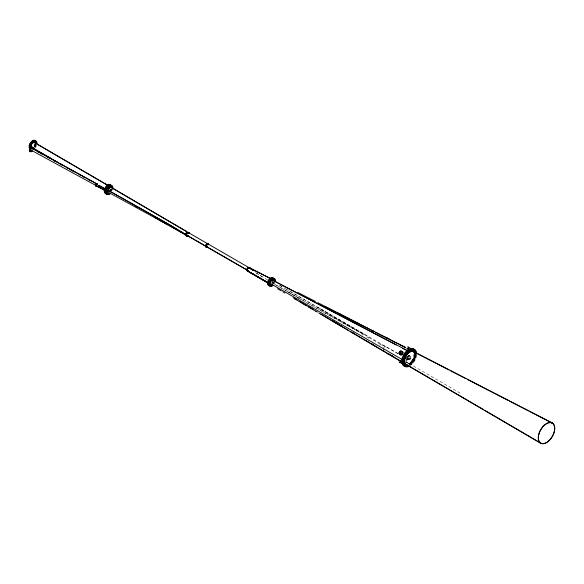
<?xml version="1.0" encoding="UTF-8"?>
<svg xmlns="http://www.w3.org/2000/svg" width="584" height="584" viewBox="0 0 584 584"><rect width="100%" height="100%" fill="white"/><g stroke="black" fill="none" stroke-linecap="round" stroke-linejoin="round"><path stroke-width="0.44" stroke-dasharray="2.92 2.19" d="M411.53 364.051L411.917 363.54L411.618 364.131L410.442 362.978L411.881 363.555L411.501 363.905M413.771 361.138C412.983 358.094 411.275 361.919 414.151 360.729M414.735 359.62C415.458 358.196 414.552 361.124 413.494 358.715C414.903 357.517 414.801 360.569 415.034 359.094M415.392 357.919L415.728 357.379L415.37 357.941L414.26 356.817L415.699 357.393L415.312 357.744M415.801 356.233C412.8 353.955 417.531 356.671 415.72 356.058M416.071 354.619C415.567 353.459 416.677 355.795 414.939 353.97M416.027 354.364L415.72 356.116M409.508 364.095L409.055 364.241M410.552 365L410.399 364.635L410.625 364.956M411.954 361.554C410.829 362.014 413.961 363.153 412.983 362.219M413.567 358.941L413.633 358.539M414.494 356.678L414.195 357.189M411.501 363.963L411.881 363.555M412.005 361.722L411.618 362.095L412.844 362.773M414.611 356.868L414.268 357.269M415.312 357.795L415.699 357.393M34.828 145.642L35.989 146.263L34.894 145.584M34.894 145.891L35.157 145.482M35.704 146.343L36.055 146.022M111.405 189.282L112.508 189.815M111.186 190.559L110.267 190.128M112.617 190.15L112.8 189.537M111.332 190.581L111.741 189.639M111.427 189.136L111.464 189.055A2.489 1.438 -60 0 1 110.763 190.596A4.125 2.38 -60 0 0 111.456 188.785M273.02 282.167L271.655 283.101M407.566 356.203L407.304 356.59L408.085 357.036M407.238 356.59L407.544 356.145M272.75 281.802L274.48 283.138M274.495 282.736L274.378 283.123M272.794 282.444L273.188 282.554M415.523 357.897L414.195 357.262M407.902 355.875L409.041 355.539L410.523 356.349A1.847 1.511 -60 0 1 409.793 359.401A1.847 1.511 -60 0 1 407.844 357.634A1.847 1.511 -60 0 1 410.523 356.349M414.764 355.087L414.91 355.036A7.278 4.205 -60 0 1 410.107 363.708M414.676 355.583L415.005 355.079L414.589 355.437M410.369 363.284L410.786 362.927M410.457 363.43L410.683 362.839M407.939 355.802L408.815 355.546L410.267 356.269M272.779 282.16L272.991 281.795M414.735 355.59L415.932 356.211M413.676 358.977L414.866 359.598M410.516 363.438L411.713 364.058M412.596 360.459L413.983 361.233M411.53 361.971L412.917 362.744M358.999 331.763L313.747 306.695L272.005 282.656M412.954 360.014L412.72 360.627L413.056 360.102M409.391 363.905L410.632 364.671M408.508 359.321L407.223 358.481L407.084 357.101C406.362 361.087 412.596 357.839 409.413 355.671M407.566 358.875L408.705 359.503M407.559 358.773C409.406 359.773 411.092 356.7 409.245 355.678M287.503 291.701L301.103 299.512M407.048 357.934L406.442 357.583A2.591 1.496 -60 0 1 405.895 361.511M279.816 285.386L282.167 286.737M286.072 288.992L359.014 331.741M398.135 353.692L317.718 307.286L363.635 334.362L323.843 312.433L271.962 282.663M279.619 285.335L288.043 290.197M398.2 353.794L385.739 346.597L380.929 344.494L368.168 337.121L363.993 334.041L288.81 290.635M407.143 359.496L406.544 359.145A1.803 1.044 -60 0 1 405.909 360.788M405.982 361.766L409.136 363.781L405.982 361.956M409.296 364.467L410.428 365.124M414.771 353.962L415.939 354.641M460.185 393.098L409.756 363.949A7.3 4.212 -60 0 0 414.91 355.006M409.121 364.467L410.289 365.146M267.472 279.926L254.85 272.129M255.668 272.575L262.326 276.823M414.896 353.429A7.526 4.343 -60 0 1 409.756 364.131M111.464 189.099A2.373 1.372 -60 0 1 110.726 190.537M34.346 144.905A2.774 1.599 -60 0 1 33.909 145.759M35.288 144.343A3.971 2.292 -60 0 1 34.799 145.599M35.266 144.328A3.971 2.292 -60 0 1 34.777 145.584M35.405 144.336A4.117 2.38 -60 0 1 34.12 146.832M34.96 145.219A2.891 1.664 -60 0 1 34.5 146.109M34.828 144.175A2.774 1.599 -60 0 1 34.157 145.905M34.821 144.598A2.891 1.664 -60 0 1 34.215 145.949M36.026 144.832A3.833 2.212 -60 0 1 35.551 146.044M35.704 144.671A3.789 2.19 -60 0 1 34.529 146.971M35.42 145.942A4.125 2.38 -60 0 1 34.646 147.139M35.128 144.934A4.125 2.38 -60 0 1 34.485 146.204M35.631 144.978A4.949 2.854 -60 0 1 34.858 146.496M36.529 145.409A4.993 2.884 -60 0 1 34.785 148.212M111.004 188.829A2.373 1.372 -60 0 1 110.267 190.274M111.215 189.15A3.971 2.292 -60 0 1 110.726 190.413M110.865 189.136A4.949 2.854 -60 0 1 110.215 190.537M111.106 188.887A2.373 1.372 -60 0 1 110.369 190.333M111.705 190.143A2.489 1.438 -60 0 1 111.237 190.873M111.982 189.063A4.993 2.884 -60 0 1 111.391 190.618M406.508 358.583A1.803 1.044 -60 0 1 407.128 359.759A1.803 1.044 -60 0 1 406.092 361.554M383.849 347.692A1.745 1.007 -60 0 1 385.586 346.509A1.745 1.007 -60 0 1 385.739 348.429M362.102 335.136A1.745 1.007 -60 0 1 363.839 333.953A1.745 1.007 -60 0 1 363.993 335.873M366.905 337.851A1.168 0.672 -60 0 1 368.168 337.121A1.168 0.672 -60 0 1 367.949 338.683M379.673 345.224A1.168 0.672 -60 0 1 380.71 344.407A1.168 0.672 -60 0 1 381.075 345.348M406.493 357.882A2.591 1.496 -60 0 1 407.669 359.554A2.591 1.496 -60 0 1 405.865 362.343M409.742 364.839A8.388 4.84 -60 0 0 415.669 354.568L415.699 354.576A8.395 4.847 -60 0 1 409.756 364.861M415.779 354.481A8.578 4.949 -60 0 1 409.712 364.985L409.859 364.978A8.578 4.949 -60 0 0 415.852 354.524M413.822 352.481A7.278 4.205 -60 0 1 413.07 359.218A7.278 4.205 -60 0 1 407.807 364.161M414.231 352.977A7.512 4.336 -60 0 1 412.939 359.737A7.512 4.336 -60 0 1 407.763 364.365M413.925 354.284A7.512 4.336 -60 0 1 407.858 363.854M415.509 353.371A9.745 5.628 -60 0 1 409.45 364.766M416.107 354.357A9.775 5.643 -60 0 1 410.056 365.139M416.626 355.028A9.745 5.628 -60 0 1 411.472 364.766M273.867 282.488A3.051 1.759 -60 0 1 273.385 283.43M274.151 282.656A3.051 1.759 -60 0 1 273.67 283.598M274.144 282.51A3.511 2.029 -60 0 1 273.589 283.598M273.334 282.327A2.562 1.482 -60 0 1 272.925 283.116A3.358 1.942 -60 0 0 273.414 282.138M273.407 282.335A2.679 1.548 -60 0 1 272.983 283.16M273.064 281.685A2.562 1.482 -60 0 1 272.261 283.24M272.786 281.524A2.562 1.482 -60 0 1 272.246 282.722M272.867 281.517A2.679 1.548 -60 0 1 272.305 282.766M208.05 245.119A1.847 1.066 -60 0 1 207.473 246.236M110.807 190.457A3.971 2.292 -60 0 0 111.296 189.201A4.125 2.38 -60 0 1 110.799 190.435M409.515 359.423A1.759 1.438 -60 0 0 410.64 356.605A1.759 1.438 -60 0 0 408.012 357.35A1.759 1.438 -60 0 0 409.515 359.423"/><path stroke-width="0.88" d="M409.72 350.057L409.712 351.064M108.726 185.624L108.624 186.186M158.103 219.372L185.522 234.746L185.624 234.242L166.316 222.906L108.201 190.311M403.814 359.934L403.434 360.35L403.858 359.934M403.814 362.963L403.434 363.379L403.858 362.963M404.88 356.554L404.5 356.97L404.924 356.554M404.88 365.109L404.5 365.526L404.924 365.109M406.829 353.4L406.449 353.816L406.873 353.4M406.829 366.015L406.449 366.431L406.873 366.015M410.632 350.349L410.267 350.685L410.683 350.261M411.932 349.838L411.552 350.254L411.976 349.838M414.202 350.042L413.822 350.458L414.246 350.042M415.742 351.597L415.37 352.013L415.786 351.597M30.31 151.278L30.572 151.117M31.01 151.577C31.974 150.876 30.076 152.687 29.485 150.716M404.252 354.32L404.435 354.079M405.238 352.897L405.588 352.597M406.756 351.758L406.851 351.269M407.734 350.707L407.917 350.239M108.595 190.632L108.12 190.362L170.557 225.358L185.624 234.797L169.506 225.767M411.603 351.378A7.278 4.205 -60 0 0 405.084 358.138L405.07 358.342M415.72 353.028L416.071 352.641L416.071 353.116M29.2 145.73C32.091 146.533 28.579 150.708 29.2 145.73A4.993 2.884 -60 0 1 32.135 140.992A4.993 2.884 -60 0 1 35.69 140.948M31.39 147.278L31.697 147.022L31.39 147.278A2.891 1.664 -60 0 1 32.492 143.248A2.891 1.664 -60 0 1 35.201 143.496M30.85 142.576L31.164 142.292L30.996 142.737M32.135 141.649L32.12 141.248L31.872 141.635M32.981 141.766L32.814 142.233L33.003 141.751M34.157 141.372L34.208 141.299M35.084 140.978L34.974 141.452L35.201 141.007M33.894 148.708L34.062 148.234M35.682 141.605L36.033 141.328L35.682 141.678M36.544 142.306L36.244 142.511M36.58 143.219L36.478 143.664L36.595 143.211M104.835 189.763L104.813 189.333M104.536 191.121L104.748 190.654L104.507 191.129M105.434 188.318L105.427 187.909M106.069 187.106L106.31 186.632L106.127 187.114M105.434 192.954L105.427 192.545M105.507 192.596L105.602 192.443M106.974 187.296L106.93 187.573M106.259 191.808L106.266 191.808M106.989 189.07L106.996 189.07M107.952 186.559L108.215 186.15M108.098 187.814L107.777 188.063L107.989 187.654M107.252 193.603L107.113 194.019L106.901 193.596M108.953 186.661L108.901 187.114L108.967 186.654M110.215 186.04L109.982 186.486L110.091 186.011M108.084 194.129L107.785 194.333M108.799 193.954L109.128 193.764L108.799 193.946M110.923 185.822L110.902 186.289M110.902 186.26L111.164 185.858M109.865 193.413L110.215 193.136L109.865 193.399M111.997 186.179L111.836 186.654L112.018 186.172M112.566 188.136L112.566 188.544L112.551 188.143M405.106 362.927L404.486 362.876M106.733 190.829L106.617 191.041A0.825 0.482 -60 0 1 106.646 190.778L106.821 190.61M415.735 352.984L416.049 352.656L416.064 353.064M399.989 352.364C399.602 360.131 406.829 348.349 399.989 352.364L399.346 351.999M30.273 143.956L30.273 143.547L30.047 143.993M29.784 144.949L29.499 145.387M29.477 146.307L29.317 146.73M31.791 142.912L31.85 142.846M33.208 141.029L33.208 140.62L33.003 141.058M30.718 146.263A2.774 1.599 -60 0 1 30.718 145.474L30.682 145.693M30.667 145.788L30.682 145.496A3.789 2.19 -60 0 1 32.719 142.284M34.828 141.014L35.222 141.138M106.996 193.706L107.281 193.596M399.777 362.328L400.894 361.029M406.99 348.466L407.559 348.845L408.508 347.203M269.567 283.276L269.567 283.276A3.504 2.022 -60 0 1 270.399 281.05M30.937 147.686L31.047 147.117L31.047 147.628M30.499 148.044L30.55 147.672L30.273 148.022M31.237 148.445L30.441 148.088M32.397 147.708L32.397 147.825M31.025 144.124L31.025 144.54L31.01 144.131M107.273 186.026L107.222 185.661M111.252 185.938L110.836 186.026M112.274 187.354L112.573 186.982L112.274 187.384M268.326 284.342L268.399 284.693M409.158 349.553L409.807 349.568M268.348 280.882L268.377 281.269M107.222 185.398C110.106 188.851 111.208 182.96 107.222 185.398A4.949 2.854 -60 0 0 104.295 190.45A4.949 2.854 -60 0 0 106.178 193.603M107.952 186.026L109.361 185.216M109.157 185.303L109.303 185.179A4.993 2.884 -60 0 1 111.332 185.42M110.179 193.676L108.77 194.487M33.076 148.27C33.419 147.299 32.346 149.548 31.551 147.416M30.28 146.869L30.295 147.278L30.397 146.803M104.813 191.8L104.682 192.216M106.741 190.362L106.412 190.771M106.741 192.829L106.412 193.238M107.777 194.304L108.098 193.983M32.631 140.7L32.689 141.372L32.66 140.649M268.939 285.525A4.417 2.548 -60 0 1 267.516 282.678A4.417 2.548 -60 0 1 269.91 278.386L271.268 277.597A4.417 2.548 -60 0 1 273.027 277.853M272.962 285.613L271.604 286.401A4.417 2.548 -60 0 1 269.166 284.291A4.417 2.548 -60 0 1 271.604 279.364L272.962 278.575A4.417 2.548 -60 0 1 275.407 280.685M271.341 284.846L271.377 285.518L272.086 285.109M106.66 191.369L167.922 224.891M108.354 184.989L108.157 185.427M403.661 361.452L403.303 361.941L403.821 361.438M409.501 349.531L407.304 348.298M399.726 360.751L402.128 362.197M106.617 190.333L106.405 190.742M106.427 191.676L106.573 191.764A0.927 0.533 -60 0 0 107.595 191.151M106.617 192.8L106.405 193.209M409.815 350.006L409.859 350.984M400.025 360.591L400.624 360.861M367.007 327.828L356.335 322.39L357.999 323.171M363.839 326.281L364.708 326.595M409.019 349.466L408.019 349.057M104.938 190.406L30.375 149.752M374.081 331.581L372.439 330.88L373.636 331.478L372.884 331.004M339.998 313.973L338.121 313.163L358.138 323.281M338.669 313.572L347.137 317.9M404.887 347.392L405.617 347.721M367.351 327.996L405.712 347.502M325.084 306.549L357.919 323.339M398.076 343.669L400.697 345.18L399.675 344.465M315.426 301.453L298.015 292.577M358.919 323.872L365.387 327.164M389.316 339.129L390.521 339.735M366.066 327.507L366.737 327.85M367.073 328.018L371.745 330.391M384.236 336.778L390.703 340.07M249.383 267.72L269.932 278.203M249.419 267.822L269.888 278.312M339.596 314.046L347.173 317.93M413.516 351.466L552.376 422.962M413.399 351.67L448.921 369.957M450.541 370.789L465.879 378.688M467.492 379.52L507.854 400.303M509.474 401.135L527.235 410.275M528.849 411.107L552.26 423.166A11.483 6.628 -60 0 1 548.617 440.956A11.483 6.628 -60 0 1 538.667 435.211A11.483 6.628 -60 0 1 552.26 423.166M391.433 340.443L397.434 343.523M317.733 302.622L348.144 318.324M393.229 341.363L394.375 341.947M399.434 344.553L404.5 347.137M407.522 350.677L271.648 279.67L396.207 344.969M402.675 348.334L407.522 350.86M352.232 332.551L353.794 333.398L350.546 331.573M352.115 320.178L353.495 320.923M293.102 297.701L296.46 299.504M294.818 298.877L296.46 299.76M31.886 148.161L97.272 184.07M31.835 148.241L97.221 184.15M99.192 185.544L105.244 188.866M31.397 148.299L31.2 148.19A1.292 0.73 -61.2 0 1 31.77 148.095M37.675 151.774L39.267 152.65M40.865 153.526L42.457 154.402M47.246 157.03L48.837 157.906M53.626 160.534L55.217 161.41M60.006 164.038L61.597 164.914M66.386 167.542L67.978 168.418M69.569 169.294L74.358 171.922M79.139 174.55L80.738 175.426M82.329 176.302L83.928 177.178M88.71 179.806L90.308 180.682M95.09 183.31L96.688 184.186M99.141 185.624L105.193 188.946M98.061 186.712L104.872 190.45M31.047 151.205L31.711 151.577M385.579 337.238L387.411 338.275L386.827 337.939M400.624 354.765C402.369 355.612 404.055 352.167 402.026 351.59C398.887 350.714 400.989 355.897 399.777 354.276M185.602 234.534L246.871 269.903M185.515 234.578L246.922 269.969M31.397 147.219L50.341 158.038M32.916 148.219L58.166 162.651M59.75 163.549L62.116 164.9M160.257 220.46L161.79 221.343M163.33 222.227L167.944 224.876M155.008 217.598L156.556 218.482M313.301 309.608L309.14 307.075L311.812 308.732M407.793 346.786L410.983 348.626M271.268 277.597L272.962 278.575M271.472 278.466L271.407 279.152L271.407 278.502M269.91 278.386L271.604 279.364M108.66 185.661L108.558 186.223L108.595 185.624M188.763 232.812L254.347 270.728L248.864 267.574M248.842 267.625L254.164 270.691M405.084 358.138L404.471 357.999M269.713 283.094L402.252 359.569M247.28 270.677L266.895 282.006L247.251 270.728M271.341 285.496L271.407 284.809M401.726 361.35L402.851 362M271.604 286.401L270.728 285.89A4.417 2.548 -60 0 1 268.282 283.78A4.417 2.548 -60 0 1 270.728 278.853L272.086 278.072A4.417 2.548 -60 0 1 274.349 279.086M106.441 191.333L106.908 191.603A0.927 0.533 -60 0 0 107.675 191.902M399.062 361.912L402.252 363.759M372.161 344.304L374.782 345.823L371.446 343.728L378.556 348.049M390.74 355.087L389.185 354.189L399.952 360.671M392.295 355.992L393.85 356.89L386.141 352.546M253.113 270.042L249.171 267.749L254.529 270.808M368.431 342.093L369.555 342.742L367.336 341.457M34.463 142.481L108.23 185.515M34.398 142.576L108.171 185.61M348.823 330.559L320.857 314.082M113.508 188.683L186.267 231.286M113.332 188.705L186.296 231.432M247.485 270.845L267.961 282.839M299.315 301.395L310.192 307.753M315.783 311.25L308.717 307.096M365.569 340.406L353.262 333.114M406.106 364.306L483.282 409.442M484.859 410.362L540.769 443.059M405.989 364.504L540.66 443.256M383.768 336.661L375.549 332.347M366.219 340.793L367.518 341.56L366.358 340.873M247.762 271.005L267.625 282.722M315.74 311.068L317.448 312.075M369.979 343.027L371.512 343.925M385.695 352.283L383.162 350.692M247.711 271.078L267.574 282.817M277.582 288.73L281.181 290.854M282.868 291.839L284.941 293.066M382.264 350.247L384.506 351.575L383.257 350.743M379.301 348.487L381.527 349.809M294.774 298.804L306.198 305.593M318.762 313.002L399.135 360.467M136.977 207.043L134.473 205.415M402.442 345.903L402.026 345.633L403.186 346.509M401.171 361.219L402.026 361.854M334.997 322.594L333.274 321.215M36.244 142.481L36.566 142.16M29.55 149.519L29.82 149.234M347.947 318.046L348.276 318.514M414.363 352.254A7.526 4.343 -60 0 0 408.377 352.846A7.526 4.343 -60 0 0 404.427 361.058L404.61 362.547A7.526 4.343 -60 0 0 407.092 364.847M404.427 361.058L404.595 362.503M108.66 185.588L108.66 186.208M550.661 422.436A11.716 6.767 -60 0 1 551.267 438.204A11.716 6.767 -60 0 1 538.353 439.482A11.716 6.767 -60 0 1 548.661 422.634M412.333 351.334A7.3 4.212 -60 0 1 414.224 352.429M405.289 363.547A7.3 4.212 -60 0 1 405.661 356.722A7.3 4.212 -60 0 1 411.092 351.458M187.931 235.651A1.876 1.088 -60 0 1 186.384 235.213A1.876 1.088 -60 0 1 187.625 232.782A1.92 1.11 -60 0 1 189.063 233.49A1.876 1.088 -60 0 0 187.625 232.782A1.876 1.088 -60 0 0 186.354 235.191A1.876 1.088 -60 0 0 187.902 235.629A1.92 1.11 -60 0 1 186.281 235.191A1.92 1.11 -60 0 1 187.552 232.709A1.92 1.11 -60 0 1 188.99 233.447M187.559 235.899A1.803 1.044 -60 0 1 186.807 233.936A1.803 1.044 -60 0 1 188.982 233.118M187.938 235.681A1.92 1.11 -60 0 1 186.354 235.235A1.92 1.11 -60 0 1 187.625 232.753A1.876 1.088 -60 0 1 188.997 233.49M186.719 235.527A1.92 1.11 -60 0 1 185.916 233.432A1.92 1.11 -60 0 1 188.238 232.571M186.734 235.425A1.803 1.044 -60 0 1 185.982 233.461A1.803 1.044 -60 0 1 188.157 232.644M108.303 189.596A2.373 1.372 -60 0 1 108.595 188.836M109.04 188.15A2.373 1.372 -60 0 1 109.595 187.603M110.172 187.267A2.373 1.372 -60 0 1 110.726 187.179M108.23 189.603A2.489 1.438 -60 0 1 108.536 188.814M109.004 188.092A2.489 1.438 -60 0 1 109.58 187.515M185.522 234.746A1.92 1.11 -60 0 1 185.522 234.403M185.624 234.797A1.803 1.044 -60 0 1 185.624 234.242M31.828 147.73A1.796 1.015 -61.2 0 1 32.624 148.876M31.616 150.679A1.796 1.015 -61.2 0 1 30.331 150.745A1.796 1.015 -61.2 0 1 30.456 148.993M30.609 148.723A1.796 1.015 -61.2 0 1 30.981 148.241M31.397 150.424A1.299 0.73 -61.2 0 1 30.514 150.081M30.623 149.3A1.299 0.73 -61.2 0 1 31.974 148.197M30.565 150.263A1.197 0.672 -61.2 0 1 30.426 150.059M30.565 149.008A1.197 0.672 -61.2 0 1 30.916 148.504M31.2 148.27A1.197 0.672 -61.2 0 1 31.609 148.153M31.047 150.387A1.292 0.73 -61.2 0 1 30.31 149.796A1.621 0.912 -61.2 0 0 30.689 150.811A1.621 0.912 -61.2 0 0 31.784 150.373M30.857 150.577A1.613 0.905 -61.2 0 1 30.003 150.249M30.346 150.811A1.796 1.007 -61.2 0 1 30.076 150.65M29.915 149.387A1.796 1.007 -61.2 0 1 30.127 148.818M31.689 147.54A1.796 1.007 -61.2 0 1 32.018 147.664M31.784 147.891A1.621 0.912 -61.2 0 1 32.5 148.467M30.959 150.657A1.796 1.015 -61.2 0 1 30.55 150.796M30.937 151.19A2.467 1.387 -61.2 0 1 29.295 150.241A2.467 1.387 -61.2 0 1 30.828 147.241A2.467 1.387 -61.2 0 1 32.675 147.781M31.733 150.891A1.65 0.927 -61.2 0 1 30.602 150.154A1.65 0.927 -61.2 0 1 31.864 148.132A1.65 0.927 -61.2 0 1 32.85 149.102M32.317 151.088A2.467 1.387 -61.2 0 1 30.054 150.913A2.467 1.387 -61.2 0 1 31.733 147.526A2.467 1.387 -61.2 0 1 33.412 148.876M36.069 143.365A4.117 2.38 -60 0 0 35.39 141.598A4.125 2.38 -60 0 1 36.106 143.379M30.244 146.73A4.117 2.38 -60 0 1 30.419 145.474M30.273 146.752A4.125 2.38 -60 0 1 30.448 145.496M31.054 146.737A2.774 1.599 -60 0 1 31.638 143.89M31.923 143.503A2.774 1.599 -60 0 1 33.573 142.387M30.981 146.81A2.891 1.664 -60 0 1 30.981 145.197M31.127 144.737A2.891 1.664 -60 0 1 31.587 143.846M31.879 143.445A2.891 1.664 -60 0 1 34.215 142.335M29.711 148.716A4.993 2.884 -60 0 1 29.2 147.686M30.769 146.796A3.833 2.212 -60 0 1 33.478 142.102A3.833 2.212 -60 0 1 36.186 143.664M33.945 148.044A3.833 2.212 -60 0 1 33.003 148.584M33.653 141.751A3.789 2.19 -60 0 1 35.865 143.518M30.076 146.241A4.949 2.854 -60 0 1 34.186 140.868A4.949 2.854 -60 0 1 36.923 143.927M98.382 187.172A0.927 0.518 -61.2 0 1 98.382 185.865A0.927 0.518 -61.2 0 1 99.338 185.938M98.419 187.084A0.825 0.467 -61.2 0 1 98.419 185.909A0.825 0.467 -61.2 0 1 99.273 185.975M96.732 186.04A1.197 0.672 -61.2 0 1 95.769 185.778A1.197 0.672 -61.2 0 1 96.543 184.215A1.197 0.672 -61.2 0 1 97.418 184.661M96.747 186.113A1.292 0.73 -61.2 0 1 95.703 185.705A1.292 0.73 -61.2 0 1 96.747 184.033A1.292 0.73 -61.2 0 1 97.433 185.018M109.186 185.281A4.993 2.884 -60 0 1 111.982 186.325M107.076 194.173A4.993 2.884 -60 0 1 105.171 190.99A4.993 2.884 -60 0 1 108.128 185.894L107.894 185.989A4.993 2.884 -60 0 0 105.12 190.895A4.993 2.884 -60 0 0 106.77 194.122M106.098 192.735A4.125 2.38 -60 0 1 105.755 191.837M108.274 184.792A4.949 2.854 -60 0 1 110.865 185.449M106.843 191.355A0.825 0.482 -60 0 1 106.638 191.472M110.004 185.748A4.993 2.884 -60 0 1 112.96 188.712M108.945 194.421A4.993 2.884 -60 0 1 105.945 192.121A4.993 2.884 -60 0 1 108.945 186.362M108.697 191.267A2.489 1.438 -60 0 1 110.047 187.785A2.489 1.438 -60 0 1 112.113 188.596M107.39 191.369A0.825 0.482 -60 0 1 106.543 191.501M107.193 190.231A0.825 0.482 -60 0 1 107.544 190.26M107.208 190.143A0.927 0.533 -60 0 1 107.595 190.18M106.908 191.603A0.927 0.533 -60 0 1 107.675 190.421A0.927 0.533 -60 0 1 108.179 191.129M248.229 270.691A1.803 1.044 -60 0 1 246.952 269.954A1.803 1.044 -60 0 1 248.229 267.742A1.876 1.088 -60 0 1 249.58 268.457M249.499 268.479A1.803 1.044 -60 0 0 248.229 267.742A1.876 1.088 -60 0 0 246.93 270.166A1.876 1.088 -60 0 0 248.477 270.604M404.851 361.715A1.803 1.044 -60 0 1 404.851 359.824M383.63 349.217A1.745 1.007 -60 0 1 383.63 348.247M408.201 365.496A8.388 4.84 -60 0 1 405.544 355.576A8.388 4.84 -60 0 1 415.465 352.918A8.395 4.847 -60 0 0 405.559 355.583A8.395 4.847 -60 0 0 408.223 365.518M408.143 365.65A8.578 4.949 -60 0 1 405.427 355.503A8.578 4.949 -60 0 1 415.567 352.787M409.72 366.022A9.775 5.643 -60 0 1 402.858 362.284A9.775 5.643 -60 0 1 409.231 350.363A9.775 5.643 -60 0 1 416.626 353.094M408.158 365.708A8.578 4.949 -60 0 1 405.522 355.503A8.578 4.949 -60 0 1 415.647 352.838M404.697 366.153A9.745 5.628 -60 0 1 404.048 354.028A9.745 5.628 -60 0 1 414.72 350.123M406.734 366.555A9.775 5.643 -60 0 1 404.011 355.371A9.775 5.643 -60 0 1 415.304 350.429M269.326 284.685A3.504 2.022 -60 0 1 269.034 283.926M274.144 279.648A3.504 2.022 -60 0 1 274.436 280.415M271.998 285.182A3.504 2.022 -60 0 1 269.553 284.226M271.049 280.97A2.679 1.548 -60 0 1 273.779 280.546M271.669 284.663A2.679 1.548 -60 0 1 270.545 281.751M270.107 282.43A1.803 1.044 -60 0 1 270.377 281.889M270.312 284.43A2.679 1.548 -60 0 1 269.983 283.963M270.312 281.619A2.679 1.548 -60 0 0 269.983 282.466A2.562 1.482 -60 0 1 270.297 281.802M270.647 281.057A2.679 1.548 -60 0 1 272.713 279.743M272.983 279.809A2.679 1.548 -60 0 1 273.407 280.145M271.998 279.831A3.051 1.759 -60 0 1 274.122 280.663M269.874 283.977A3.051 1.759 -60 0 0 271.998 284.809L272.283 284.977A3.051 1.759 -60 0 1 270.129 283.875A3.051 1.759 -60 0 1 272.034 280.159A3.051 1.759 -60 0 1 274.407 280.831M269.253 284.649A3.511 2.029 -60 0 1 268.961 283.89M410.632 350.904A7.512 4.336 -60 0 1 412.012 350.831M270.699 281.108A2.562 1.482 -60 0 1 272.385 279.86M272.925 279.911A2.562 1.482 -60 0 1 273.334 280.232M249.784 268.487A1.803 1.044 -60 0 0 248.419 267.968A1.803 1.044 -60 0 0 247.236 270.173A1.876 1.088 -60 0 0 248.514 270.918L248.149 270.684L248.514 270.859A1.803 1.044 -60 0 1 247.236 270.173A1.876 1.088 -60 0 1 248.361 267.947A1.876 1.088 -60 0 1 249.821 268.363M247.813 270.75A1.876 1.088 -60 0 1 246.725 269.691A1.876 1.088 -60 0 1 248.12 267.53A1.876 1.088 -60 0 1 249.368 268.341M187.661 236.024A1.876 1.088 -60 0 1 186.873 233.98A1.876 1.088 -60 0 1 189.136 233.133M207.072 246.696A1.876 1.088 -60 0 1 205.524 246.258A1.876 1.088 -60 0 1 206.765 243.835A1.876 1.088 -60 0 1 208.167 244.557M206.816 247.083A1.876 1.088 -60 0 1 206.028 245.039A1.876 1.088 -60 0 1 208.298 244.192M206.977 247.178A1.876 1.088 -60 0 1 206.196 245.134A1.876 1.088 -60 0 1 208.459 244.287M270.626 285.978L270.947 285.744L270.626 285.978M273.604 279.108L273.925 278.875L273.604 279.108M269.888 285.539L270.18 285.284L269.888 285.539M274.349 279.524L274.67 279.305L274.349 279.524M269.487 284.649L269.815 284.437L269.487 284.649M274.75 280.4L275.042 280.159L274.75 280.4M404.223 358.248L403.807 358.613L404.259 358.248M404.223 364.175L403.807 364.533L404.259 364.175M405.763 354.911L405.347 355.269L405.763 354.911M405.763 365.73L405.347 366.095L405.807 365.73M408.034 352.086L407.654 352.502L408.034 352.086M409.326 351.028L408.946 351.444L409.362 351.028M408.034 365.934L407.654 366.351L408.077 365.934M413.136 349.758L412.757 350.174L413.18 349.758M415.085 350.663L414.706 351.079L415.129 350.663M269.896 282.072L270.195 281.853L269.896 282.072M270.64 280.78L270.64 280.78M30.244 149.694L30.244 149.694M272.655 279.137L272.655 279.137M271.611 285.81L271.611 285.81M342.093 326.507L332.449 320.784L342.093 326.507M388.338 354.087L387.871 353.802L388.331 354.087M30.2 148.555A1.796 1.015 -61.2 0 0 29.937 149.095A1.825 1.029 -61.2 0 1 30.164 148.533M400.777 354.378A1.759 1.438 -60 0 0 401.909 351.561A1.759 1.438 -60 0 0 399.274 352.305A1.759 1.438 -60 0 0 400.777 354.378M401.062 354.357A1.847 1.511 -60 0 0 401.792 351.305A1.847 1.511 -60 0 0 399.113 352.59A1.847 1.511 -60 0 0 401.062 354.357"/></g></svg>
